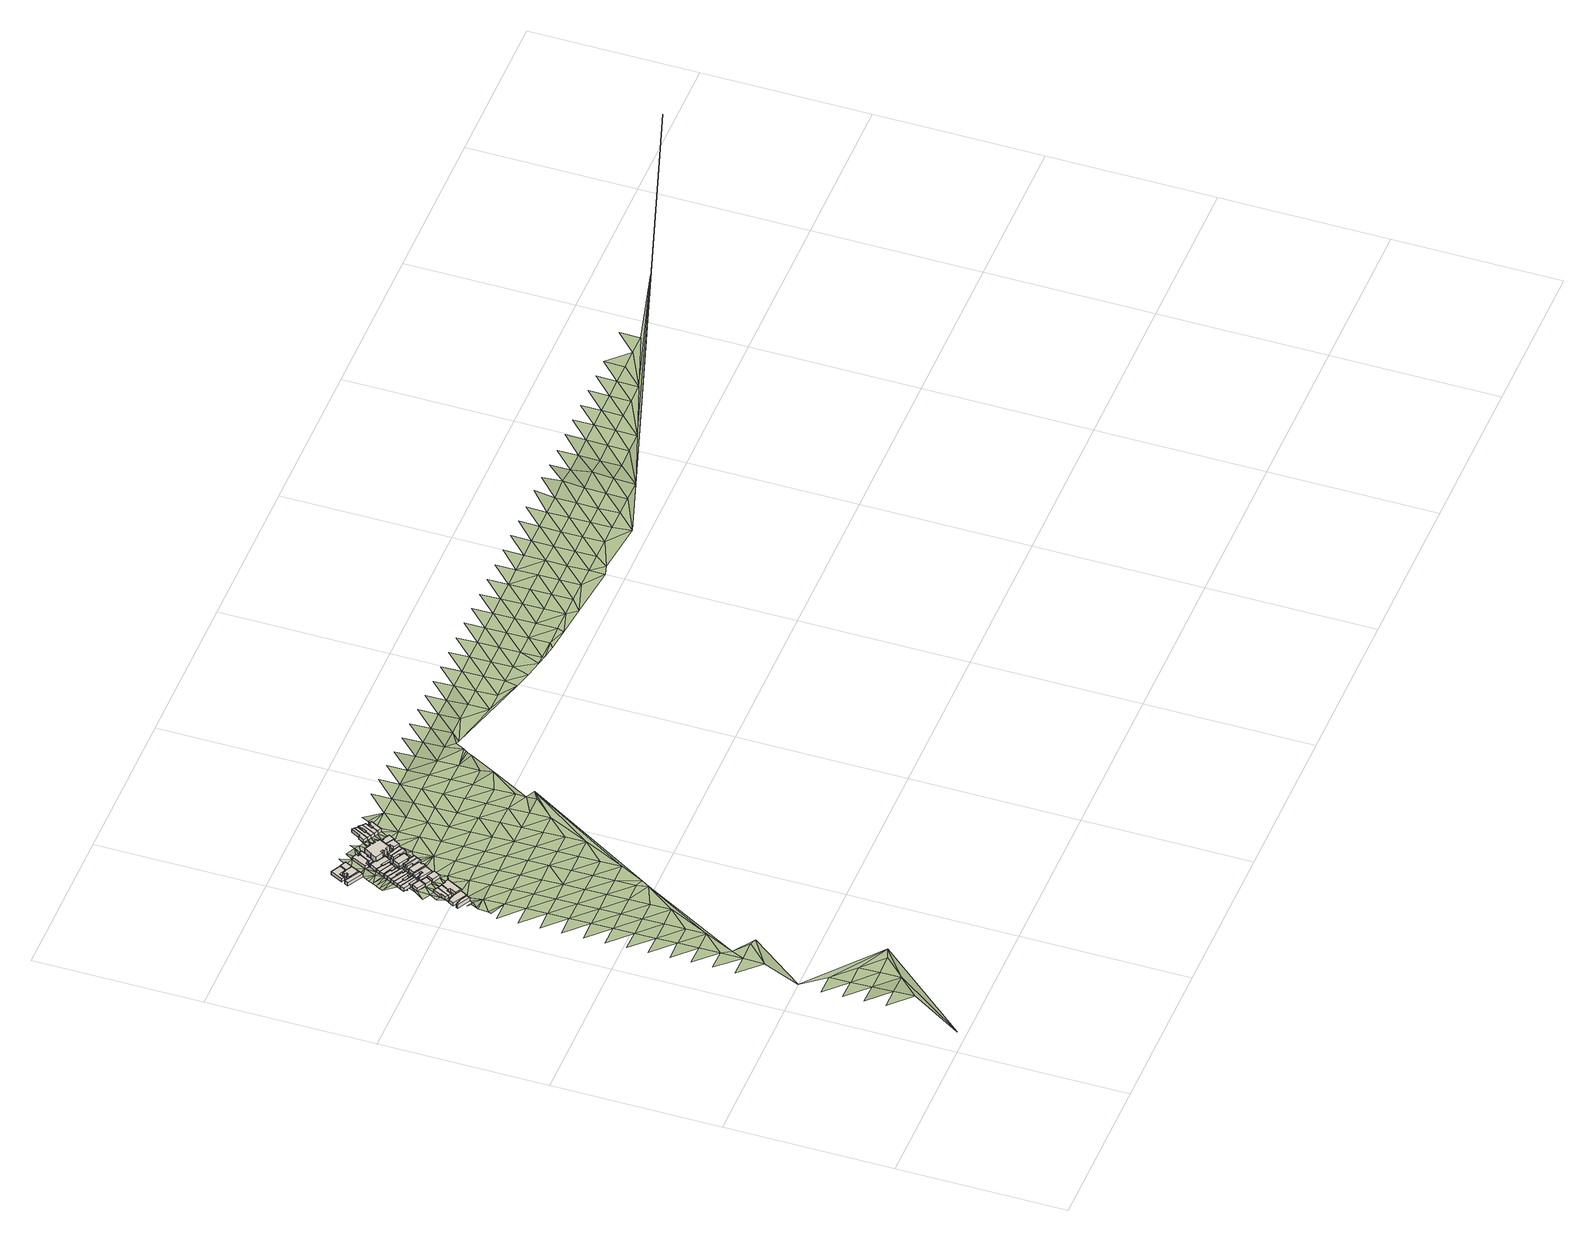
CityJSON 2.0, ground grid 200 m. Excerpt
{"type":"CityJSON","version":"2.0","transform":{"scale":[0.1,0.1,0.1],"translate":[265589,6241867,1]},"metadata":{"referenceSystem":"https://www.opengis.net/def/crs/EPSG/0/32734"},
"CityObjects":{
"building1":{"type":"Building","attributes":{"address":"Chatham Road Salt River Cape Town","building":"house","building:levels":"1","footprint":{"type":"Polygon"},"plus_code":"C8X2XMX4+X6W","ground_height":15.87,"building_height":4.1,"roof_height":19.97},"geometry":[{"type":"Solid","lod":"1","boundaries":[[[[0,1,2,3]],[[1,4,5,2]],[[4,6,7,5]],[[6,8,9,7]],[[8,10,11,9]],[[10,12,13,11]],[[12,14,15,13]],[[14,0,3,15]],[[3,2,5,7,9,11,13,15]],[[14,12,10,8,6,4,1,0]]]]}]},
"building2":{"type":"Building","attributes":{"address":"32 Chatham Road Salt River Cape Town","building":"house","building:levels":"1","footprint":{"type":"Polygon"},"plus_code":"C8XCXPX5+XCR","ground_height":15.06,"building_height":4.1,"roof_height":19.16},"geometry":[{"type":"Solid","lod":"1","boundaries":[[[[16,17,18,19]],[[17,20,21,18]],[[20,22,23,21]],[[22,24,25,23]],[[24,26,27,25]],[[26,28,29,27]],[[28,30,31,29]],[[30,16,19,31]],[[19,18,21,23,25,27,29,31]],[[30,28,26,24,22,20,17,16]]]]}]},
"building3":{"type":"Building","attributes":{"address":"Pope Street Salt River Cape Town","building":"house","building:levels":"1","footprint":{"type":"Polygon"},"plus_code":"C8XCX2XQ+XWX","ground_height":14.29,"building_height":4.1,"roof_height":18.39},"geometry":[{"type":"Solid","lod":"1","boundaries":[[[[32,33,34,35]],[[33,36,37,34]],[[36,38,39,37]],[[38,40,41,39]],[[40,42,43,41]],[[42,32,35,43]],[[35,34,37,39,41,43]],[[42,40,38,36,33,32]]]]}]},
"building4":{"type":"Building","attributes":{"address":"Pope Street Salt River Cape Town","building":"house","building:levels":"1","footprint":{"type":"Polygon"},"plus_code":"C8XJXHX7+XFX","ground_height":14.29,"building_height":4.1,"roof_height":18.39},"geometry":[{"type":"Solid","lod":"1","boundaries":[[[[44,32,35,45]],[[32,42,43,35]],[[42,46,47,43]],[[46,48,49,47]],[[48,50,51,49]],[[50,44,45,51]],[[45,35,43,47,49,51]],[[50,48,46,42,32,44]]]]}]},
"building5":{"type":"Building","attributes":{"address":"86 Pope Street Salt River Cape Town","building":"house","building:levels":"1","footprint":{"type":"Polygon"},"plus_code":"C8XVXVX5+XCW","ground_height":15.06,"building_height":4.1,"roof_height":19.16},"geometry":[{"type":"Solid","lod":"1","boundaries":[[[[44,50,51,52,53,45]],[[50,54,55,52,51]],[[54,56,57,55]],[[56,58,59,57]],[[58,60,61,59]],[[60,62,63,61]],[[62,64,65,63]],[[64,66,67,65]],[[66,44,45,53,67]],[[53,52,55,57,59,61,63,65,67]],[[66,64,62,60,58,56,54,50,44]]]]}]},
"building6":{"type":"Building","attributes":{"address":"17 Pope Street Salt River Cape Town","building":"house","building:levels":"1","footprint":{"type":"Polygon"},"plus_code":"C8XHXCX8+XFR","ground_height":13.82,"building_height":4.1,"roof_height":17.92},"geometry":[{"type":"Solid","lod":"1","boundaries":[[[[68,69,70,71]],[[69,72,73,70]],[[72,74,75,73]],[[74,68,71,75]],[[71,70,73,75]],[[74,72,69,68]]]]}]},
"building7":{"type":"Building","attributes":{"address":"37 Kingsley Road Salt River Cape Town","building":"house","building:levels":"1","footprint":{"type":"Polygon"},"plus_code":"C8XCXGXP+X4V","ground_height":13.82,"building_height":4.1,"roof_height":17.92},"geometry":[{"type":"Solid","lod":"1","boundaries":[[[[76,77,78,79,80]],[[77,81,82,78]],[[81,83,84,82]],[[83,85,86,84]],[[85,87,88,89,86]],[[87,76,80,79,89,88]],[[79,78,82,84,86,89]],[[87,85,83,81,77,76]]]]}]},
"building8":{"type":"Building","attributes":{"address":"35 Kingsley Road Salt River Cape Town","building":"house","building:levels":"1","footprint":{"type":"Polygon"},"plus_code":"C8XMXHX9+XPW","ground_height":13.43,"building_height":4.1,"roof_height":17.53},"geometry":[{"type":"Solid","lod":"1","boundaries":[[[[87,90,91,88]],[[90,92,93,91]],[[92,94,95,93]],[[94,96,97,95]],[[96,76,80,97]],[[76,87,88,80]],[[88,91,93,95,97,80]],[[76,96,94,92,90,87]]]]}]},
"building9":{"type":"Building","attributes":{"address":"19A Pope Street Salt River Cape Town","building":"house","building:levels":"1","footprint":{"type":"Polygon"},"plus_code":"C8XXXPXH+X6W","ground_height":13.82,"building_height":4.1,"roof_height":17.92},"geometry":[{"type":"Solid","lod":"1","boundaries":[[[[98,99,100,101]],[[99,102,103,100]],[[102,104,105,103]],[[104,98,101,105]],[[101,100,103,105]],[[104,102,99,98]]]]}]},
"building10":{"type":"Building","attributes":{"address":"34 Kingsley Road Salt River Cape Town","building":"house","building:levels":"1","footprint":{"type":"Polygon"},"plus_code":"C7XXXQXH+XMR","ground_height":12.44,"building_height":4.1,"roof_height":16.54},"geometry":[{"type":"Solid","lod":"1","boundaries":[[[[106,107,108,109]],[[107,110,111,108]],[[110,112,113,111]],[[112,106,109,113]],[[109,108,111,113]],[[112,110,107,106]]]]}]},
"building11":{"type":"Building","attributes":{"address":"33 Kingsley Road Salt River Cape Town","building":"house","building:levels":"1","footprint":{"type":"Polygon"},"plus_code":"C8XMXCXF+XFX","ground_height":13.43,"building_height":4.1,"roof_height":17.53},"geometry":[{"type":"Solid","lod":"1","boundaries":[[[[96,94,95,97]],[[94,114,115,95]],[[114,116,117,115]],[[116,118,119,117]],[[118,120,121,119]],[[120,122,123,121]],[[122,124,125,123]],[[124,96,97,125]],[[97,95,115,117,119,121,123,125]],[[124,122,120,118,116,114,94,96]]]]}]},
"building12":{"type":"Building","attributes":{"address":"31 Kingsley Road Salt River Cape Town","building":"house","building:levels":"1","footprint":{"type":"Polygon"},"plus_code":"C8XQXWXP+XCR","ground_height":13.43,"building_height":4.1,"roof_height":17.53},"geometry":[{"type":"Solid","lod":"1","boundaries":[[[[126,127,123,125]],[[127,128,129,123]],[[128,130,131,129]],[[130,132,133,131]],[[132,134,135,133]],[[134,136,137,135]],[[136,126,125,137]],[[125,123,129,131,133,135,137]],[[136,134,132,130,128,127,126]]]]}]},
"building13":{"type":"Building","attributes":{"address":"26 Chatham Road Salt River Cape Town","building":"house","building:levels":"1","footprint":{"type":"Polygon"},"plus_code":"C9XGXQXV+X6V","ground_height":13.74,"building_height":4.1,"roof_height":17.84},"geometry":[{"type":"Solid","lod":"1","boundaries":[[[[138,139,140,141]],[[139,142,143,140]],[[142,144,145,143]],[[144,138,141,145]],[[141,140,143,145]],[[144,142,139,138]]]]}]},
"building14":{"type":"Building","attributes":{"address":"29 Kingsley Road Salt River Cape Town","building":"house","building:levels":"1","footprint":{"type":"Polygon"},"plus_code":"C8XWX3XC+X5R","ground_height":13.43,"building_height":4.1,"roof_height":17.53},"geometry":[{"type":"Solid","lod":"1","boundaries":[[[[136,134,135,137]],[[134,146,147,135]],[[146,148,149,147]],[[148,150,151,149]],[[150,152,153,151]],[[152,154,155,153]],[[154,136,137,155]],[[137,135,147,149,151,153,155]],[[154,152,150,148,146,134,136]]]]}]},
"building15":{"type":"Building","attributes":{"address":"56 Tennyson Street Salt River Cape Town","building":"house","building:levels":"1","footprint":{"type":"Polygon"},"plus_code":"C8X6X9X6+XMV","ground_height":11.64,"building_height":4.1,"roof_height":15.74},"geometry":[{"type":"Solid","lod":"1","boundaries":[[[[156,157,158,159]],[[157,160,161,158]],[[160,162,163,161]],[[162,164,165,163]],[[164,166,167,165]],[[166,168,169,167]],[[168,170,171,169]],[[170,156,159,171]],[[159,158,161,163,165,167,169,171]],[[170,168,166,164,162,160,157,156]]]]}]},
"building16":{"type":"Building","attributes":{"address":"Kingsley Road Salt River Cape Town","building":"house","building:levels":"1","footprint":{"type":"Polygon"},"plus_code":"C8X9X3X9+X5V","ground_height":12.23,"building_height":4.1,"roof_height":16.33},"geometry":[{"type":"Solid","lod":"1","boundaries":[[[[172,173,174,175,176]],[[173,177,169,178,174]],[[177,179,180,178,169]],[[179,181,182,180]],[[181,183,184,182]],[[183,185,186,184]],[[185,187,188,186]],[[187,189,190,188]],[[189,191,192,190]],[[191,193,194,192]],[[193,172,176,175,194]],[[175,174,178,180,182,184,186,188,190,192,194]],[[193,191,189,187,185,183,181,179,177,173,172]]]]}]},
"building17":{"type":"Building","attributes":{"address":"27 Kingsley Road Salt River Cape Town","building":"house","building:levels":"1","footprint":{"type":"Polygon"},"plus_code":"C9X3XPXV+XRV","ground_height":13.43,"building_height":4.1,"roof_height":17.53},"geometry":[{"type":"Solid","lod":"1","boundaries":[[[[195,196,153,155]],[[196,197,198,153]],[[197,199,200,198]],[[199,201,202,200]],[[201,203,204,202]],[[203,195,155,204]],[[155,153,198,200,202,204]],[[203,201,199,197,196,195]]]]}]},
"building18":{"type":"Building","attributes":{"address":"24 Chatham Road Salt River Cape Town","building":"house","building:levels":"1","footprint":{"type":"Polygon"},"plus_code":"C9XQXXXC+X7V","ground_height":13.74,"building_height":4.1,"roof_height":17.84},"geometry":[{"type":"Solid","lod":"1","boundaries":[[[[205,206,207,208]],[[206,209,210,207]],[[209,211,212,210]],[[211,213,214,212]],[[213,215,216,214]],[[215,217,218,216]],[[217,219,220,218]],[[219,221,222,220]],[[221,223,224,222]],[[223,225,226,224]],[[225,227,228,226]],[[227,205,208,228]],[[208,207,210,212,214,216,218,220,222,224,226,228]],[[227,225,223,221,219,217,215,213,211,209,206,205]]]]}]},
"building19":{"type":"Building","attributes":{"address":"25 Kingsley Road Salt River Cape Town","building":"house","building:levels":"1","footprint":{"type":"Polygon"},"plus_code":"C9X6XFXC+XWW","ground_height":12.84,"building_height":4.1,"roof_height":16.94},"geometry":[{"type":"Solid","lod":"1","boundaries":[[[[229,230,231,232]],[[230,233,234,231]],[[233,235,236,234]],[[235,229,232,236]],[[232,231,234,236]],[[235,233,230,229]]]]}]},
"building20":{"type":"Building","attributes":{"address":"30 Kingsley Road Salt River Cape Town","building":"house","building:levels":"1","footprint":{"type":"Polygon"},"plus_code":"C8XPX7XJ+X7X","ground_height":12.23,"building_height":4.1,"roof_height":16.33},"geometry":[{"type":"Solid","lod":"1","boundaries":[[[[156,170,171,174,237,159]],[[170,238,175,174,171]],[[238,239,240,175]],[[239,156,159,237,240]],[[237,174,175,240]],[[239,238,170,156]]]]}]},
"building21":{"type":"Building","attributes":{"address":"22 Chatham Road Salt River Cape Town","building":"house","building:levels":"1","footprint":{"type":"Polygon"},"plus_code":"C9XWX4X3+X8R","ground_height":13.74,"building_height":4.1,"roof_height":17.84},"geometry":[{"type":"Solid","lod":"1","boundaries":[[[[241,242,243,244]],[[242,245,246,243]],[[245,247,248,246]],[[247,249,250,248]],[[249,251,252,250]],[[251,241,244,252]],[[244,243,246,248,250,252]],[[251,249,247,245,242,241]]]]}]},
"building22":{"type":"Building","attributes":{"address":"23 Kingsley Road Salt River Cape Town","building":"house","building:levels":"1","footprint":{"type":"Polygon"},"plus_code":"C9X9XCX3+X4V","ground_height":12.82,"building_height":4.1,"roof_height":16.92},"geometry":[{"type":"Solid","lod":"1","boundaries":[[[[229,235,236,232]],[[235,253,254,236]],[[253,255,256,254]],[[255,257,258,256]],[[257,259,260,258]],[[259,261,262,260]],[[261,229,232,262]],[[232,236,254,256,258,260,262]],[[261,259,257,255,253,235,229]]]]}]},
"building23":{"type":"Building","attributes":{"address":"19 Kingsley Road Salt River Cape Town","building":"house","building:levels":"1","footprint":{"type":"Polygon"},"plus_code":"C9XCXMX4+XMR","ground_height":12.82,"building_height":4.1,"roof_height":16.92},"geometry":[{"type":"Solid","lod":"1","boundaries":[[[[261,259,260,262]],[[259,263,264,260]],[[263,265,266,264]],[[265,267,268,266]],[[267,269,270,268]],[[269,271,272,270]],[[271,273,274,272]],[[273,261,262,274]],[[262,260,264,266,268,270,272,274]],[[273,271,269,267,265,263,259,261]]]]}]},
"building24":{"type":"Building","attributes":{"address":"20 Chatham Road Salt River Cape Town","building":"house","building:levels":"1","footprint":{"type":"Polygon"},"plus_code":"CCX7XGX5+XFX","ground_height":13.28,"building_height":4.1,"roof_height":17.38},"geometry":[{"type":"Solid","lod":"1","boundaries":[[[[275,276,277,278]],[[276,279,280,277]],[[279,281,282,280]],[[281,283,284,282]],[[283,285,286,284]],[[285,275,278,286]],[[278,277,280,282,284,286]],[[285,283,281,279,276,275]]]]}]},
"building25":{"type":"Building","attributes":{"address":"Salt River Cape Town","building":"house","building:levels":"1","footprint":{"type":"Polygon"},"plus_code":"C9XFX4XJ+XFW","ground_height":12.26,"building_height":4.1,"roof_height":16.36},"geometry":[{"type":"Solid","lod":"1","boundaries":[[[[287,288,289,290]],[[288,291,292,289]],[[291,293,294,292]],[[293,295,296,294]],[[295,297,298,296]],[[297,299,300,298]],[[299,301,302,300]],[[301,303,304,302]],[[303,305,306,304]],[[305,287,290,306]],[[290,289,292,294,296,298,300,302,304,306]],[[305,303,301,299,297,295,293,291,288,287]]]]}]},
"building26":{"type":"Building","attributes":{"address":"18 Chatham Road Salt River Cape Town","building":"house","building:levels":"1","footprint":{"type":"Polygon"},"plus_code":"CCX7XRXC+XXV","ground_height":13.28,"building_height":4.1,"roof_height":17.38},"geometry":[{"type":"Solid","lod":"1","boundaries":[[[[275,285,286,278]],[[285,307,308,286]],[[307,309,310,308]],[[309,311,312,310]],[[311,313,314,312]],[[313,275,278,314]],[[278,286,308,310,312,314]],[[313,311,309,307,285,275]]]]}]},
"building27":{"type":"Building","attributes":{"address":"16 Chatham Road Salt River Cape Town","building":"house","building:levels":"1","footprint":{"type":"Polygon"},"plus_code":"CCX6XRX8+X9V","ground_height":13.28,"building_height":4.1,"roof_height":17.38},"geometry":[{"type":"Solid","lod":"1","boundaries":[[[[315,316,317,318]],[[316,319,320,317]],[[319,321,322,320]],[[321,315,318,322]],[[318,317,320,322]],[[321,319,316,315]]]]}]},
"building28":{"type":"Building","attributes":{"address":"Salt River Cape Town","building":"house","building:levels":"1","footprint":{"type":"Polygon"},"plus_code":"C9XVXGXG+X7W","ground_height":12.26,"building_height":4.1,"roof_height":16.36},"geometry":[{"type":"Solid","lod":"1","boundaries":[[[[323,324,306,290]],[[324,325,326,306]],[[325,327,328,326]],[[327,329,330,328]],[[329,331,332,330]],[[331,333,334,332]],[[333,335,336,334]],[[335,337,338,336]],[[337,323,290,338]],[[290,306,326,328,330,332,334,336,338]],[[337,335,333,331,329,327,325,324,323]]]]}]},
"building29":{"type":"Building","attributes":{"address":"Chatham Road Salt River Cape Town","building":"house","building:levels":"1","footprint":{"type":"Polygon"},"plus_code":"CCXJX2X6+XCX","ground_height":13.37,"building_height":4.1,"roof_height":17.47},"geometry":[{"type":"Solid","lod":"1","boundaries":[[[[339,340,341,342,343,344]],[[340,345,346,342,341]],[[345,347,348,346]],[[347,349,350,348]],[[349,351,352,350]],[[351,339,344,343,352]],[[343,342,346,348,350,352]],[[351,349,347,345,340,339]]]]}]},
"building30":{"type":"Building","attributes":{"address":"Chatham Road Salt River Cape Town","building":"house","building:levels":"1","footprint":{"type":"Polygon"},"plus_code":"CCXPXHXP+XPX","ground_height":12.89,"building_height":4.1,"roof_height":16.99},"geometry":[{"type":"Solid","lod":"1","boundaries":[[[[339,351,353,344]],[[351,354,355,353]],[[354,356,357,355]],[[356,358,359,357]],[[358,360,361,359]],[[360,339,344,361]],[[344,353,355,357,359,361]],[[360,358,356,354,351,339]]]]}]},
"building31":{"type":"Building","attributes":{"address":"68 Tennyson Street Salt River Cape Town","building":"church","building:levels":"2","amenity":"place_of_worship","footprint":{"type":"Polygon"},"plus_code":"CCXFX3XM+XPV","ground_height":12.82,"building_height":6.9,"roof_height":19.72},"geometry":[{"type":"Solid","lod":"1","boundaries":[[[[362,363,364,365]],[[363,366,367,364]],[[366,368,369,367]],[[368,370,371,369]],[[370,372,373,371]],[[372,374,375,373]],[[374,376,377,375]],[[376,378,379,377]],[[378,380,381,379]],[[380,382,383,381]],[[382,384,385,383]],[[384,386,387,385]],[[386,388,389,387]],[[388,390,391,389]],[[390,392,393,391]],[[392,394,395,393]],[[394,396,397,395]],[[396,398,399,397]],[[398,400,401,399]],[[400,362,365,401]],[[365,364,367,369,371,373,375,377,379,381,383,385,387,389,391,393,395,397,399,401]],[[400,398,396,394,392,390,388,386,384,382,380,378,376,374,372,370,368,366,363,362]]]]}]},
"building32":{"type":"Building","attributes":{"address":"12 Chatham Road Salt River Cape Town","building":"house","building:levels":"1","footprint":{"type":"Polygon"},"plus_code":"CFX7XRX2+XFR","ground_height":12.89,"building_height":4.1,"roof_height":16.99},"geometry":[{"type":"Solid","lod":"1","boundaries":[[[[402,403,404,405]],[[403,406,407,404]],[[406,408,409,407]],[[408,410,411,409]],[[410,412,413,411]],[[412,402,405,413]],[[405,404,407,409,411,413]],[[412,410,408,406,403,402]]]]}]},
"building33":{"type":"Building","attributes":{"address":"70 Tennyson Street Salt River Cape Town","building":"house","building:levels":"1","footprint":{"type":"Polygon"},"plus_code":"CFXGXQXC+X9R","ground_height":12.89,"building_height":4.1,"roof_height":16.99},"geometry":[{"type":"Solid","lod":"1","boundaries":[[[[414,415,405,404]],[[415,416,417,405]],[[416,418,419,417]],[[418,420,421,419]],[[420,422,423,421]],[[422,424,425,423]],[[424,414,404,425]],[[404,405,417,419,421,423,425]],[[424,422,420,418,416,415,414]]]]}]},
"building34":{"type":"Building","attributes":{"address":"45 Tennyson Street Salt River Cape Town","building":"house","building:levels":"1","footprint":{"type":"Polygon"},"plus_code":"CFXHX8X4+X7V","ground_height":11.67,"building_height":4.1,"roof_height":15.77},"geometry":[{"type":"Solid","lod":"1","boundaries":[[[[426,427,428,429]],[[427,430,431,428]],[[430,432,433,431]],[[432,434,435,433]],[[434,436,437,435]],[[436,426,429,437]],[[429,428,431,433,435,437]],[[436,434,432,430,427,426]]]]}]},
"building35":{"type":"Building","attributes":{"address":"47 Tennyson Street Salt River Cape Town","building":"house","building:levels":"1","footprint":{"type":"Polygon"},"plus_code":"CFXMXMXH+X5X","ground_height":11.67,"building_height":4.1,"roof_height":15.77},"geometry":[{"type":"Solid","lod":"1","boundaries":[[[[438,439,429,428]],[[439,440,441,429]],[[440,442,443,441]],[[442,444,445,443]],[[444,446,447,445]],[[446,438,428,447]],[[428,429,441,443,445,447]],[[446,444,442,440,439,438]]]]}]},
"building36":{"type":"Building","attributes":{"address":"49 Tennyson Street Salt River Cape Town","building":"house","building:levels":"1","footprint":{"type":"Polygon"},"plus_code":"CFXWXVX2+X9V","ground_height":12.19,"building_height":4.1,"roof_height":16.29},"geometry":[{"type":"Solid","lod":"1","boundaries":[[[[440,448,449,450,451,441]],[[448,452,453,450,449]],[[452,454,455,453]],[[454,456,457,455]],[[456,458,459,457]],[[458,460,461,459]],[[460,442,462,461]],[[442,440,441,451,462]],[[451,450,453,455,457,459,461,462]],[[442,460,458,456,454,452,448,440]]]]}]},
"building37":{"type":"Building","attributes":{"address":"51 Tennyson Street Salt River Cape Town","building":"house","building:levels":"1","footprint":{"type":"Polygon"},"plus_code":"CGX3XQXQ+XVW","ground_height":12.19,"building_height":4.1,"roof_height":16.29},"geometry":[{"type":"Solid","lod":"1","boundaries":[[[[448,463,464,450]],[[463,465,466,464]],[[465,467,468,466]],[[467,469,470,468]],[[469,452,453,470]],[[452,448,450,453]],[[450,464,466,468,470,453]],[[452,469,467,465,463,448]]]]}]},
"building38":{"type":"Building","attributes":{"address":"53 Tennyson Street Salt River Cape Town","building":"house","building:levels":"1","footprint":{"type":"Polygon"},"plus_code":"CGX6X4X7+XMV","ground_height":12.19,"building_height":4.1,"roof_height":16.29},"geometry":[{"type":"Solid","lod":"1","boundaries":[[[[471,472,473,464]],[[472,474,475,473]],[[474,476,477,475]],[[476,478,479,477]],[[478,480,481,479]],[[480,482,483,481]],[[482,484,466,483]],[[484,471,464,466]],[[464,473,475,477,479,481,483,466]],[[484,482,480,478,476,474,472,471]]]]}]},
"terrain1":{"type":"TINRelief","geometry":[{"type":"CompositeSurface","lod":"1","boundaries":[[[485,486,487]],[[488,485,489]],[[490,491,489]],[[492,493,490]],[[489,485,487]],[[494,487,486]],[[490,489,487]],[[495,496,492]],[[490,497,492]],[[497,490,487]],[[495,492,498]],[[498,492,497]],[[499,495,494]],[[500,497,487]],[[501,502,503]],[[500,498,497]],[[498,494,495]],[[503,499,504]],[[505,506,501]],[[500,487,494]],[[507,508,505]],[[494,498,500]],[[503,509,501]],[[505,501,510]],[[511,512,507]],[[510,501,509]],[[504,509,503]],[[513,514,511]],[[505,510,515]],[[507,505,515]],[[509,504,510]],[[507,515,511]],[[516,517,513]],[[513,511,518]],[[519,520,516]],[[518,511,515]],[[513,521,516]],[[522,523,519]],[[518,521,513]],[[519,516,524]],[[522,525,526]],[[524,516,521]],[[519,527,522]],[[518,515,528]],[[515,510,529]],[[530,525,531]],[[527,519,524]],[[528,521,518]],[[525,522,532]],[[533,531,534]],[[524,521,528]],[[532,522,527]],[[531,525,535]],[[534,536,537]],[[538,539,536]],[[540,527,524]],[[532,535,525]],[[528,540,524]],[[538,541,542]],[[531,543,534]],[[542,541,544]],[[528,515,529]],[[545,546,544]],[[538,536,541]],[[547,532,527]],[[546,545,548]],[[535,543,531]],[[545,544,541]],[[547,527,540]],[[549,550,17]],[[551,552,553]],[[536,534,554]],[[551,555,552]],[[541,0,545]],[[535,532,556]],[[550,1,17]],[[543,554,534]],[[557,555,551]],[[551,24,22]],[[22,557,551]],[[36,558,555]],[[541,17,0]],[[0,17,1]],[[556,532,547]],[[555,38,36]],[[559,558,36]],[[22,560,557]],[[536,561,541]],[[22,562,560]],[[529,540,528]],[[68,563,559]],[[564,543,535]],[[22,20,562]],[[554,561,536]],[[33,559,36]],[[565,563,68]],[[54,560,562]],[[566,20,17]],[[560,50,48]],[[556,564,535]],[[541,567,17]],[[566,562,20]],[[560,54,50]],[[547,540,529]],[[33,99,559]],[[68,559,99]],[[568,569,570]],[[554,543,571]],[[74,565,68]],[[541,561,567]],[[569,568,572]],[[99,33,32]],[[565,74,573]],[[556,547,574]],[[566,17,575]],[[571,543,564]],[[572,568,573]],[[99,69,68]],[[576,96,124]],[[577,576,578]],[[572,573,74]],[[579,572,74]],[[567,575,17]],[[32,44,102]],[[99,32,102]],[[580,561,554]],[[124,578,576]],[[574,547,529]],[[577,581,582]],[[98,69,99]],[[579,74,583]],[[66,64,44]],[[556,584,564]],[[575,60,566]],[[571,580,554]],[[585,44,64]],[[98,72,69]],[[583,74,72]],[[577,578,581]],[[585,102,44]],[[586,582,203]],[[574,584,556]],[[98,587,72]],[[567,561,588]],[[587,583,72]],[[581,203,582]],[[92,116,94]],[[585,104,102]],[[94,116,114]],[[62,589,64]],[[590,586,591]],[[104,587,98]],[[64,589,585]],[[107,592,593]],[[583,587,594]],[[571,564,595]],[[596,583,594]],[[116,92,597]],[[62,60,598]],[[561,580,588]],[[574,529,599]],[[203,230,586]],[[591,600,590]],[[183,601,602]],[[104,585,144]],[[586,230,591]],[[594,603,596]],[[604,601,183]],[[587,104,144]],[[603,597,596]],[[60,575,598]],[[564,584,595]],[[219,603,594]],[[183,602,185]],[[598,589,62]],[[600,591,605]],[[187,185,602]],[[597,120,116]],[[118,116,120]],[[584,574,599]],[[606,597,603]],[[594,607,219]],[[183,181,604]],[[608,575,567]],[[597,606,120]],[[592,107,193]],[[609,610,611]],[[227,587,144]],[[603,219,211]],[[612,604,181]],[[120,606,613]],[[230,203,614]],[[229,591,230]],[[122,120,613]],[[217,211,219]],[[181,179,177]],[[177,612,181]],[[608,567,588]],[[609,148,610]],[[589,598,142]],[[215,213,211]],[[211,217,215]],[[615,128,609]],[[605,591,295]],[[591,229,261]],[[227,144,142]],[[580,571,616]],[[605,295,107]],[[122,613,249]],[[595,617,571]],[[609,128,148]],[[613,606,205]],[[122,249,128]],[[230,614,618]],[[295,193,107]],[[619,598,575]],[[591,261,295]],[[620,621,614]],[[128,249,148]],[[172,193,295]],[[227,142,205]],[[599,622,584]],[[588,580,616]],[[621,152,150]],[[621,618,614]],[[148,249,276]],[[619,575,608]],[[276,150,148]],[[571,617,616]],[[205,623,613]],[[273,295,261]],[[584,622,595]],[[205,142,623]],[[621,150,624]],[[276,275,150]],[[625,142,598]],[[281,276,249]],[[624,618,621]],[[275,313,150]],[[295,273,626]],[[257,263,259]],[[624,150,313]],[[618,624,235]],[[281,249,627]],[[276,281,279]],[[257,255,253]],[[263,257,253]],[[626,273,628]],[[608,588,629]],[[172,295,630]],[[628,299,626]],[[619,625,598]],[[628,273,631]],[[630,632,172]],[[235,624,316]],[[631,273,271]],[[633,634,627]],[[617,595,635]],[[623,142,636]],[[313,309,624]],[[253,265,263]],[[316,253,235]],[[629,588,616]],[[628,324,637]],[[628,631,324]],[[627,638,281]],[[638,627,634]],[[311,309,313]],[[271,269,639]],[[271,640,631]],[[265,253,316]],[[595,622,635]],[[639,640,271]],[[309,641,624]],[[623,636,634]],[[636,142,625]],[[608,642,619]],[[632,630,643]],[[639,269,267]],[[265,316,340]],[[640,639,384]],[[634,636,638]],[[617,644,616]],[[265,340,339]],[[642,608,629]],[[640,384,329]],[[645,340,316]],[[267,265,339]],[[641,309,646]],[[647,639,267]],[[638,636,648]],[[331,329,384]],[[382,331,384]],[[644,617,635]],[[649,645,316]],[[650,651,323]],[[267,339,360]],[[340,645,652]],[[625,619,653]],[[650,654,630]],[[649,641,646]],[[636,646,648]],[[267,655,647]],[[323,335,650]],[[337,335,323]],[[331,382,380]],[[267,360,655]],[[656,647,655]],[[629,616,657]],[[653,619,642]],[[380,333,331]],[[658,656,655]],[[659,649,646]],[[660,655,360]],[[649,659,645]],[[646,636,661]],[[662,650,335]],[[657,616,644]],[[360,663,660]],[[663,360,664]],[[662,654,650]],[[661,659,646]],[[625,665,636]],[[335,333,662]],[[333,380,376]],[[660,666,667]],[[660,663,666]],[[642,629,668]],[[622,669,635]],[[659,661,670]],[[376,380,378]],[[625,653,665]],[[410,666,663]],[[671,333,376]],[[663,672,410]],[[662,333,671]],[[668,629,657]],[[666,410,406]],[[670,661,412]],[[644,635,669]],[[406,403,666]],[[672,670,412]],[[410,408,406]],[[412,410,672]],[[372,370,374]],[[636,673,661]],[[642,674,653]],[[671,675,662]],[[403,362,666]],[[676,376,374]],[[374,370,368]],[[665,677,636]],[[676,671,376]],[[644,669,657]],[[678,374,368]],[[668,674,642]],[[366,363,362]],[[362,403,679]],[[676,374,678]],[[412,661,673]],[[368,366,678]],[[677,673,636]],[[362,680,366]],[[680,362,679]],[[681,402,412]],[[653,682,665]],[[676,678,683]],[[679,684,680]],[[685,676,683]],[[683,678,686]],[[678,366,687]],[[366,680,687]],[[599,688,622]],[[668,657,689]],[[412,673,681]],[[674,682,653]],[[678,687,686]],[[689,657,669]],[[680,690,687]],[[677,665,691]],[[418,471,680]],[[680,471,690]],[[692,674,668]],[[693,418,681]],[[691,665,682]],[[673,693,681]],[[692,668,689]],[[418,472,471]],[[694,456,695]],[[418,693,472]],[[694,696,458]],[[673,677,697]],[[458,456,694]],[[456,446,695]],[[698,677,691]],[[682,674,699]],[[674,692,700]],[[701,472,693]],[[697,693,673]],[[484,480,702]],[[697,677,698]],[[484,482,480]],[[669,622,688]],[[703,702,480]],[[689,669,704]],[[474,472,701]],[[674,700,699]],[[703,705,452]],[[691,682,706]],[[476,480,478]],[[476,703,480]],[[707,705,703]],[[476,707,703]],[[692,689,704]],[[707,476,474]],[[708,701,693]],[[698,691,706]],[[707,474,709]],[[710,693,697]],[[682,699,706]],[[692,704,700]],[[701,708,474]],[[708,693,710]],[[708,709,474]],[[697,698,711]],[[706,712,698]],[[713,709,708]],[[699,700,714]],[[704,715,700]],[[711,698,712]],[[710,697,716]],[[699,714,706]],[[669,688,704]],[[700,715,714]],[[697,711,716]],[[708,710,717]],[[718,712,706]],[[706,714,718]],[[715,704,719]],[[717,710,716]],[[712,720,711]],[[718,721,712]],[[714,715,722]],[[708,717,723]],[[720,712,721]],[[722,715,719]],[[719,704,688]],[[724,716,711]],[[725,718,714]],[[725,714,722]],[[711,720,724]],[[716,726,717]],[[721,718,727]],[[718,725,727]],[[688,722,719]],[[726,716,724]],[[728,720,721]],[[727,728,721]],[[717,726,729]],[[724,720,730]],[[725,722,731]],[[730,720,728]],[[725,731,727]],[[726,724,732]],[[730,732,724]],[[728,727,731]],[[728,733,730]],[[732,734,726]],[[731,733,728]],[[726,734,735]],[[730,736,732]],[[733,736,730]],[[737,734,732]],[[736,737,732]],[[733,731,738]],[[733,738,736]],[[739,734,737]],[[734,739,740]],[[736,741,737]],[[736,738,742]],[[736,742,743]],[[741,736,743]],[[744,739,737]],[[745,737,741]],[[743,742,741]],[[737,745,744]],[[745,741,746]],[[739,744,747]],[[748,745,746]],[[744,745,749]],[[750,748,746]],[[745,748,749]],[[744,749,751]],[[748,750,752]],[[753,749,748]],[[750,754,752]],[[748,752,753]],[[749,753,755]],[[754,750,756]],[[753,752,757]],[[758,752,754]],[[752,758,757]],[[753,757,759]],[[758,754,760]],[[760,754,761]],[[762,757,758]],[[754,756,761]],[[758,760,762]],[[757,762,763]],[[764,760,761]],[[756,765,761]],[[761,765,764]],[[762,760,766]],[[765,756,767]],[[760,764,766]],[[762,766,768]],[[767,769,765]],[[764,765,770]],[[769,770,765]],[[771,766,764]],[[769,767,772]],[[764,770,771]],[[766,771,773]],[[769,772,774]],[[775,770,769]],[[776,772,777]],[[774,772,776]],[[775,769,774]],[[778,771,770]],[[776,777,779]],[[770,775,778]],[[776,780,774]],[[779,777,781]],[[771,778,782]],[[780,776,779]],[[783,775,774]],[[774,780,783]],[[778,775,784]],[[779,781,785]],[[775,783,784]],[[780,779,786]],[[786,779,785]],[[778,784,787]],[[783,780,788]],[[786,789,780]],[[789,788,780]],[[790,784,783]],[[785,791,786]],[[783,788,790]],[[791,789,786]],[[784,790,792]],[[791,785,793]],[[794,788,789]],[[795,789,791]],[[794,789,795]],[[790,788,796]],[[788,794,796]],[[797,791,793]],[[798,795,791]],[[790,796,799]],[[791,797,798]],[[794,795,800]],[[800,795,798]],[[797,793,801]],[[802,796,794]],[[794,800,802]],[[798,797,803]],[[796,802,804]],[[801,793,805]],[[797,801,803]],[[806,800,798]],[[800,806,802]],[[806,798,803]],[[806,807,802]],[[808,803,801]],[[809,801,805]],[[802,807,810]],[[801,809,808]],[[806,803,811]],[[811,807,806]],[[809,805,812]],[[811,803,808]],[[812,813,809]],[[807,811,814]],[[808,809,815]],[[807,814,816]],[[809,813,815]],[[817,811,808]],[[817,808,815]],[[812,818,813]],[[819,814,811]],[[819,811,817]],[[820,815,813]],[[814,819,821]],[[818,812,822]],[[813,818,820]],[[823,817,815]],[[823,815,820]],[[824,819,817]],[[817,823,824]],[[820,818,825]],[[818,822,826]],[[819,824,827]],[[818,826,825]],[[823,820,828]],[[828,820,825]],[[824,823,829]],[[830,826,822]],[[828,829,823]],[[831,825,826]],[[824,829,832]],[[826,830,831]],[[828,825,833]],[[830,822,834]],[[833,825,831]],[[835,829,828]],[[835,828,833]],[[836,831,830]],[[837,834,822]],[[829,835,838]],[[830,834,836]],[[839,833,831]],[[839,831,836]],[[835,833,840]],[[839,840,833]],[[836,834,841]],[[835,840,842]],[[834,837,841]],[[839,836,843]],[[843,836,841]],[[844,840,839]],[[844,839,843]],[[845,841,837]],[[840,844,846]],[[847,843,841]],[[847,841,845]],[[844,843,848]],[[845,837,849]],[[848,843,847]],[[844,848,850]],[[851,847,845]],[[852,849,837]],[[851,845,849]],[[853,848,847]],[[853,847,851]],[[848,853,854]],[[851,849,855]],[[855,849,852]],[[856,853,851]],[[856,851,855]],[[853,856,857]],[[858,855,852]],[[856,855,859]],[[859,855,858]],[[858,852,860]],[[856,859,861]],[[862,859,858]],[[863,860,852]],[[862,858,860]],[[859,862,864]],[[852,837,865]],[[862,860,866]],[[866,860,863]],[[862,866,867]],[[868,866,863]],[[837,822,869]],[[866,868,870]],[[863,871,868]],[[863,852,865]],[[871,870,868]],[[872,871,863]],[[871,872,873]],[[872,863,865]]]}]}
},
"vertices":[
[386,5781,141],[407,5824,141],[407,5824,190],[386,5781,190],[308,5875,141],[308,5875,190],[304,5867,141],[304,5867,190],[269,5885,141],[269,5885,190],[263,5873,141],[263,5873,190],[239,5885,141],[239,5885,190],[227,5864,141],[227,5864,190],
[249,5925,141],[426,5832,141],[426,5832,182],[249,5925,182],[470,5916,141],[470,5916,182],[365,5971,141],[365,5971,182],[361,5963,141],[361,5963,182],[316,5987,141],[316,5987,182],[310,5976,141],[310,5976,182],[283,5989,141],[283,5989,182],
[440,6173,133],[390,6199,133],[390,6199,174],[440,6173,174],[341,6108,133],[341,6108,174],[354,6101,133],[354,6101,174],[321,6041,133],[321,6041,174],[359,6021,133],[359,6021,174],
[494,6145,133],[494,6145,174],[397,6000,133],[397,6000,174],[428,6056,133],[428,6056,174],[441,6049,133],[441,6049,174],
[441,6049,182],[494,6145,182],[465,6036,133],[465,6036,182],[423,5958,133],[423,5958,182],[493,5921,133],[493,5921,182],[588,6099,133],[588,6099,182],[584,6115,133],[584,6115,182],[551,6133,133],[551,6133,182],[543,6119,133],[543,6119,182],
[358,6377,128],[452,6328,128],[452,6328,169],[358,6377,169],[490,6400,128],[490,6400,169],[396,6450,128],[396,6450,169],
[333,6566,124],[306,6519,124],[306,6519,169],[333,6566,169],[333,6566,165],[393,6475,124],[393,6475,169],[399,6486,124],[399,6486,169],[500,6434,124],[500,6434,169],[518,6468,124],[518,6468,165],[518,6468,169],
[535,6501,124],[535,6501,165],[435,6554,124],[435,6554,165],[442,6564,124],[442,6564,165],[354,6610,124],[354,6610,165],
[489,6385,128],[453,6316,128],[453,6316,169],[489,6385,169],[525,6278,128],[525,6278,169],[562,6347,128],[562,6347,169],
[391,7021,112],[417,7068,112],[417,7068,155],[391,7021,155],[224,7172,112],[224,7172,155],[199,7125,112],[199,7125,155],
[449,6577,124],[449,6577,165],[518,6541,124],[518,6541,165],[522,6549,124],[522,6549,165],[551,6534,124],[551,6534,165],[565,6560,124],[565,6560,165],[381,6658,124],[381,6658,165],
[381,6658,123],[565,6560,123],[584,6593,123],[584,6593,165],[550,6611,123],[550,6611,165],[556,6621,123],[556,6621,165],[488,6656,123],[488,6656,165],[404,6702,123],[404,6702,165],
[550,6269,127],[642,6219,127],[642,6219,168],[550,6269,168],[686,6299,127],[686,6299,168],[594,6349,127],[594,6349,168],
[496,6671,123],[496,6671,165],[597,6616,123],[597,6616,165],[616,6650,123],[616,6650,165],[585,6667,123],[585,6667,165],[430,6751,123],[430,6751,165],
[437,7301,106],[321,7361,106],[321,7361,147],[437,7301,147],[245,7214,106],[245,7214,147],[278,7197,106],[278,7197,147],[313,7263,106],[313,7263,147],[379,7229,106],[379,7229,147],[377,7224,106],[377,7224,147],[392,7216,106],[392,7216,147],
[468,7176,112],[392,7216,112],[392,7216,153],[468,7176,153],[468,7176,147],[377,7224,112],[377,7224,153],[373,7218,112],[373,7218,153],[341,7234,112],[341,7234,153],[325,7204,112],[325,7204,153],[351,7190,112],[351,7190,153],[340,7169,112],[340,7169,153],[316,7182,112],[316,7182,153],[296,7143,112],[296,7143,153],[419,7080,112],[419,7080,153],
[430,6751,118],[585,6667,118],[604,6701,118],[604,6701,165],[534,6739,118],[534,6739,165],[542,6753,118],[542,6753,165],[457,6799,118],[457,6799,165],
[727,6412,127],[558,6507,127],[558,6507,168],[727,6412,168],[541,6476,127],[541,6476,168],[603,6441,127],[603,6441,168],[606,6446,127],[606,6446,168],[629,6432,127],[629,6432,168],[617,6411,127],[617,6411,168],[580,6432,127],[580,6432,168],[572,6419,127],[572,6419,168],[542,6436,127],[542,6436,168],[528,6412,127],[528,6412,168],[679,6327,127],[679,6327,168],
[490,6862,118],[464,6813,118],[464,6813,159],[490,6862,159],[619,6732,118],[619,6732,159],[645,6779,118],[645,6779,159],
[437,7301,153],[468,7176,106],[513,7263,106],[513,7263,153],
[742,6418,123],[762,6456,123],[762,6456,168],[742,6418,168],[748,6464,123],[748,6464,168],[770,6503,123],[770,6503,168],[632,6578,123],[632,6578,168],[590,6501,123],[590,6501,168],
[665,6816,118],[665,6816,159],[593,6855,118],[593,6855,159],[598,6863,118],[598,6863,159],[588,6866,118],[588,6866,159],[512,6907,118],[512,6907,159],
[596,6881,118],[596,6881,159],[706,6821,118],[706,6821,159],[743,6888,118],[743,6888,159],[634,6946,118],[634,6946,159],[640,6957,118],[640,6957,159],[562,6999,118],[562,6999,159],
[672,6629,123],[658,6600,123],[658,6600,164],[672,6629,164],[724,6566,123],[724,6566,164],[714,6547,123],[714,6547,164],[805,6498,123],[805,6498,164],[830,6547,123],[830,6547,164],
[677,7156,112],[655,7168,112],[655,7168,154],[677,7156,154],[669,7195,112],[669,7195,154],[616,7222,112],[616,7222,154],[523,7038,112],[523,7038,154],[559,7019,112],[559,7019,154],[571,7043,112],[571,7043,154],[594,7032,112],[594,7032,154],[599,7044,112],[599,7044,154],[615,7036,112],[615,7036,154],
[853,6590,123],[853,6590,164],[764,6637,123],[764,6637,164],[756,6623,123],[756,6623,164],[688,6658,123],[688,6658,164],
[852,6707,118],[707,6785,118],[707,6785,164],[852,6707,164],[664,6705,118],[664,6705,164],[809,6627,118],[809,6627,164],
[677,7156,113],[615,7036,113],[609,7024,113],[609,7024,154],[648,7005,113],[648,7005,154],[683,7073,113],[683,7073,154],[694,7068,113],[694,7068,154],[739,7157,113],[739,7157,154],[701,7177,113],[701,7177,154],[688,7151,113],[688,7151,154],
[767,6828,118],[748,6790,118],[748,6790,160],[748,6790,165],[767,6828,165],[767,6828,160],[822,6754,118],[822,6754,165],[816,6743,118],[816,6743,165],[895,6702,118],[895,6702,165],[920,6749,118],[920,6749,165],
[920,6749,160],[944,6798,118],[944,6798,160],[866,6839,118],[866,6839,160],[861,6830,118],[861,6830,160],[788,6868,118],[788,6868,160],
[946,7025,113],[918,7040,113],[918,7040,187],[946,7025,187],[929,7060,113],[929,7060,187],[899,7075,113],[899,7075,187],[890,7057,113],[890,7057,187],[855,7074,113],[855,7074,187],[863,7090,113],[863,7090,187],[831,7107,113],[831,7107,187],[823,7092,113],[823,7092,187],[752,7129,113],[752,7129,187],[704,7034,113],[704,7034,187],[692,7040,113],[692,7040,187],[655,6968,113],[655,6968,187],[754,6919,113],[754,6919,187],[768,6947,113],[768,6947,187],[796,6933,113],[796,6933,187],[789,6918,113],[789,6918,187],[827,6899,113],[827,6899,187],[834,6913,113],[834,6913,187],[878,6891,113],[878,6891,187],
[1026,6895,119],[931,6950,119],[931,6950,160],[1026,6895,160],[912,6916,119],[912,6916,160],[939,6901,119],[939,6901,160],[910,6850,119],[910,6850,160],[979,6812,119],[979,6812,160],
[931,6950,118],[1026,6895,118],[1038,6889,118],[1038,6889,160],[1078,6959,118],[1078,6959,160],[996,7006,118],[996,7006,160],[990,6996,118],[990,6996,160],[965,7010,118],[965,7010,160],
[968,7175,107],[1068,7362,107],[1068,7362,148],[968,7175,148],[1041,7385,107],[1041,7385,148],[973,7265,107],[973,7265,148],[960,7271,107],[960,7271,148],[921,7199,107],[921,7199,148],
[1068,7362,104],[968,7175,104],[1011,7152,104],[1011,7152,148],[1050,7225,104],[1050,7225,148],[1041,7229,104],[1041,7229,148],[1096,7335,104],[1096,7335,148],
[1056,7127,104],[1056,7127,148],[1056,7127,153],[1011,7152,153],[1141,7296,104],[1141,7296,153],[1105,7328,104],[1105,7328,153],[1084,7288,104],[1084,7288,153],[1094,7279,104],[1094,7279,153],[1060,7220,104],[1060,7220,153],[1050,7225,153],
[1102,7104,104],[1102,7104,153],[1140,7175,104],[1140,7175,153],[1129,7181,104],[1129,7181,153],[1173,7267,104],[1173,7267,153],
[1102,7104,112],[1152,7080,112],[1152,7080,153],[1226,7216,112],[1226,7216,153],[1199,7242,112],[1199,7242,153],[1187,7217,112],[1187,7217,153],[1174,7222,112],[1174,7222,153],[1151,7170,112],[1151,7170,153],[1140,7175,112],
[447,645,264],[5,5,311],[698,895,246],[197,895,259],[447,895,254],[447,1145,243],[197,1145,249],[447,1395,235],[197,1395,240],[1092,1199,238],[447,1645,229],[197,1645,232],[698,1145,240],[698,1395,233],[234,1926,221],[949,1145,238],[447,2640,203],[197,2640,209],[447,2390,203],[780,2610,202],[447,2900,205],[197,2900,211],[447,3150,203],[197,3150,208],[698,2640,202],[517,2788,204],[447,3395,200],[197,3395,204],[447,3645,195],[197,3645,197],[698,3150,198],[447,3895,188],[197,3895,193],[698,3395,193],[447,4145,184],[197,4145,188],[698,3645,191],[447,4395,181],[197,4395,185],[698,3895,184],[447,4650,178],[197,4650,181],[698,4145,183],[949,3645,189],[1223,4007,181],[197,4900,176],[447,4900,175],[698,4395,179],[197,5150,171],[447,5150,170],[698,4650,175],[447,5400,162],[197,5400,163],[274,5526,156],[252,5486,163],[949,3895,184],[447,5650,151],[277,5646,156],[698,4900,173],[286,5664,156],[363,5739,151],[326,5737,151],[949,4145,181],[293,5776,149],[249,5925,149],[308,5875,149],[316,5987,149],[283,5989,149],[310,5976,149],[698,5150,168],[321,6041,134],[949,4395,178],[359,6021,141],[290,6131,134],[340,6224,133],[397,6000,141],[698,5400,160],[423,5958,141],[243,6276,132],[949,4650,173],[328,6386,128],[493,5921,141],[698,5650,151],[341,6495,128],[306,6519,132],[333,6479,128],[949,4900,170],[393,6475,128],[375,6478,128],[1199,4145,177],[698,5900,140],[243,6738,127],[268,6786,120],[404,6702,124],[399,6486,128],[949,5150,165],[430,6751,124],[292,6830,120],[500,6434,128],[1199,4395,173],[550,6269,133],[318,6880,120],[528,6412,128],[949,5400,160],[642,6219,133],[342,6928,118],[447,6900,118],[296,7143,114],[224,7172,114],[542,6436,128],[1199,4650,170],[518,6468,128],[535,6501,128],[698,6150,133],[1286,4107,177],[364,6972,118],[278,7197,114],[316,7182,114],[541,6476,128],[313,7263,114],[391,7021,118],[558,6507,128],[572,6419,128],[949,5650,151],[556,6621,124],[496,6671,124],[488,6656,124],[379,7229,112],[590,6501,127],[542,6753,124],[550,6611,124],[1199,5150,162],[1199,4900,166],[619,6732,123],[949,5900,141],[534,6739,124],[604,6701,123],[1450,4395,166],[742,6418,127],[664,6705,123],[949,6150,133],[559,7019,118],[770,6503,127],[594,7032,113],[1199,5400,158],[616,7222,113],[609,7024,118],[513,7263,112],[748,6464,127],[762,6456,127],[1450,4650,163],[949,6400,128],[599,7044,113],[805,6498,127],[655,6968,118],[648,7005,118],[809,6627,123],[1199,5650,150],[585,7363,107],[1450,4900,160],[816,6743,123],[853,6590,124],[754,6919,118],[830,6547,124],[852,6707,124],[669,7195,113],[655,7168,113],[822,6754,123],[1199,5900,142],[685,7316,107],[789,6918,118],[768,6947,118],[1450,5150,156],[796,6933,118],[895,6702,124],[827,6899,119],[949,6650,124],[793,7261,113],[866,6839,119],[861,6830,119],[1199,6150,134],[878,6891,119],[834,6913,119],[1450,5400,152],[1701,4900,155],[920,6749,124],[845,7228,113],[944,6798,119],[1199,6650,124],[1450,5650,148],[826,7325,107],[905,7197,113],[1199,6400,130],[949,7150,114],[965,7010,119],[996,7006,119],[1038,6889,119],[1450,5900,138],[921,7199,113],[990,6996,119],[960,7271,113],[968,7175,113],[1011,7152,113],[2305,5715,130],[1701,5150,150],[1056,7127,113],[1450,6150,132],[1701,5400,145],[1199,6900,118],[1050,7225,113],[1041,7229,113],[1060,7220,113],[1450,6650,122],[1450,6400,128],[1701,5900,134],[1701,5650,140],[1199,7150,112],[1129,7181,112],[1173,7267,112],[1952,5400,141],[1171,7297,104],[1701,6150,129],[1223,7242,112],[1450,7150,109],[1254,7269,112],[1450,6900,116],[1701,6650,119],[1701,6400,124],[1302,7356,104],[1952,5900,130],[1952,5650,135],[1701,6900,113],[1701,7150,102],[1952,6150,125],[2202,5650,130],[1952,6650,114],[1952,6400,119],[2198,5775,125],[1701,7395,98],[1952,6900,108],[2202,5900,125],[1952,7150,98],[2202,6150,119],[2202,6400,114],[1952,7395,95],[2202,6650,109],[2472,6249,112],[2202,6900,104],[2453,6400,106],[2202,7150,90],[2202,7395,85],[2453,6650,101],[2453,6900,95],[2661,6575,91],[2453,7150,81],[2453,7395,74],[2731,6694,91],[2692,6629,91],[2704,6650,91],[2704,7150,72],[2704,6900,86],[2795,6802,86],[2704,7395,65],[2954,6900,77],[2954,7150,64],[2844,6792,77],[2954,7395,58],[3205,6900,70],[3205,7150,58],[3456,6650,68],[3205,7395,52],[3925,6502,63],[3456,7150,51],[3456,6900,63],[3456,7395,46],[3707,6900,53],[3707,6650,63],[3707,7150,48],[3707,7395,42],[3957,6900,49],[3957,6650,58],[3957,7150,44],[4133,6447,58],[3957,7395,40],[4208,6650,53],[4208,6900,47],[4208,7150,43],[4351,6405,53],[4208,7395,40],[4458,6650,50],[4458,6900,46],[4458,6400,53],[4478,6382,53],[4458,7150,43],[4709,6400,52],[4709,6650,48],[4645,6354,52],[4458,7395,40],[4709,6900,46],[4709,7150,44],[4926,6318,55],[4960,6400,55],[4709,7395,41],[4960,6900,48],[4960,6650,52],[4960,7150,43],[5211,6400,53],[4960,7395,41],[5307,6281,53],[5211,6900,47],[5211,6650,51],[5211,7150,39],[5461,6400,50],[5461,6650,48],[5211,7395,35],[5461,6900,44],[5712,6400,48],[5461,7150,38],[5712,6650,43],[5461,7395,38],[5959,6213,48],[5712,6900,42],[5712,7150,40],[5963,6650,39],[5963,6400,45],[5712,7395,41],[5963,6900,40],[6094,6246,45],[6213,6400,43],[5963,7150,40],[6213,6650,39],[5963,7395,46],[6213,6900,35],[6464,6400,42],[6213,7150,40],[6464,6650,40],[6213,7395,48],[6742,6178,40],[6464,6900,37],[6464,7150,35],[6715,6650,34],[6715,6400,40],[6464,7395,41],[6715,6900,29],[6715,7150,29],[6966,6400,36],[6966,6650,30],[6715,7395,36],[6966,6900,32],[7216,6400,28],[6966,7150,28],[7216,6650,36],[7467,6400,30],[6966,7395,66],[7216,6900,40],[7216,7150,66],[7467,6650,43],[7216,7395,42],[7467,6900,61],[7467,7150,9],[7718,6650,8],[7467,7395,9],[7718,6900,6],[7718,7150,10],[7968,6650,15],[7718,7395,13],[7968,6900,20],[8219,6650,25],[7968,7150,26],[7968,7395,29],[8219,6900,28],[8219,7150,31],[8219,7395,32],[8470,6900,28],[8470,7150,31],[8721,6900,25],[8470,7395,32],[8721,7150,28],[8971,6900,25],[8721,7395,32],[10726,7395,30],[8971,7150,28],[8971,7395,32],[9222,7150,27],[13233,8150,5],[9222,7395,31],[9472,7150,26],[9723,7150,27],[9723,7395,30]
]}
